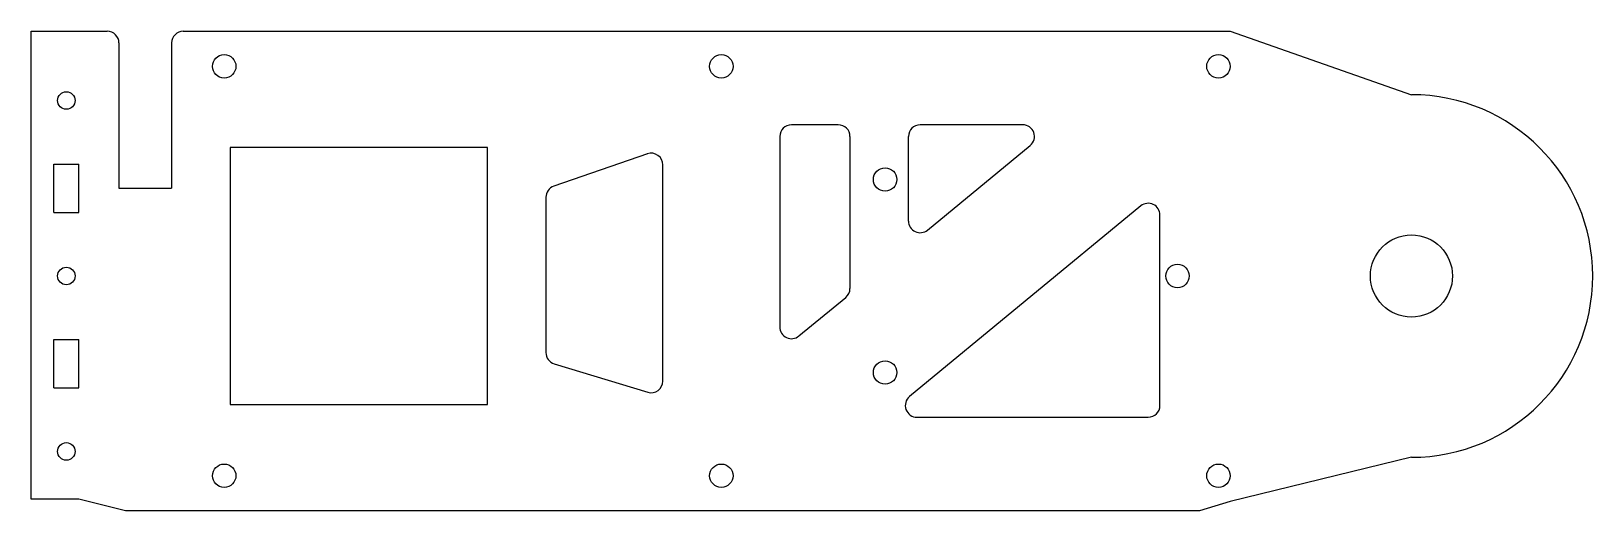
# Model space of a CAD drawing. Header units: millimetres. Extents: x -5 to 262, y -40 to 42.
import ezdxf

# ---------------------------------------------------------------- set-up
doc = ezdxf.new("R2010")
doc.units = ezdxf.units.MM

msp = doc.modelspace()

# ---------------------------------------------------------------- linework, layer by layer
at = {"color": 7, "linetype": 'Continuous', "lineweight": 25}
for p, q in [((-5.46, -38.3), (-5.46, 41.7)), ((-5.46, 41.7), (7.54, 41.7)), ((20.54, 41.7), (199.54, 41.7)), ((199.54, 41.7), (230.54, 30.85)), ((9.54, 39.7), (9.54, 14.85)), ((18.54, 39.7), (18.54, 14.85)), ((132.54, 25.7), (124.54, 25.7)), ((164.09, 25.7), (146.54, 25.7)), ((72.54, 21.85), (28.54, 21.85)), ((28.54, 21.85), (28.54, -22.15)), ((72.54, -22.15), (72.54, 21.85)), ((122.54, 23.7), (122.54, -8.87)), ((134.54, 23.7), (134.54, -2.28)), ((144.54, 9.25), (144.54, 23.7)), ((147.81, 7.71), (165.37, 22.16)), ((-1.61, 19), (2.69, 19)), ((-1.61, 10.7), (-1.61, 19)), ((2.69, 10.7), (2.69, 19)), ((99.89, 20.74), (83.89, 15.2)), ((102.54, -18.11), (102.54, 18.85)), ((9.54, 14.85), (18.54, 14.85)), ((-1.61, 10.7), (2.69, 10.7)), ((82.54, 13.31), (82.54, -13.25)), ((184.27, 11.82), (144.72, -20.75)), ((187.54, -22.3), (187.54, 10.28)), ((125.81, -10.41), (133.81, -3.82)), ((-1.61, -11), (2.69, -11)), ((-1.61, -19.3), (-1.61, -11)), ((2.69, -19.3), (2.69, -11)), ((83.96, -15.16), (99.96, -20.02)), ((-1.61, -19.3), (2.69, -19.3)), ((28.54, -22.15), (72.54, -22.15)), ((145.99, -24.3), (185.54, -24.3)), ((230.54, -31.15), (199.56, -38.71)), ((2.69, -38.3), (-5.46, -38.3)), ((10.66, -40.3), (2.69, -38.3)), ((199.56, -38.71), (194.32, -40.3)), ((194.32, -40.3), (10.66, -40.3))]:
    msp.add_line(p, q, dxfattribs=at)
for centre, radius in [((27.54, 35.7), 2), ((112.54, 35.7), 2), ((197.54, 35.7), 2), ((0.54, 29.85), 1.5), ((140.54, 16.35), 2), ((230.54, -0.15), 7.02), ((0.54, -0.15), 1.5), ((190.54, -0.15), 2), ((140.54, -16.65), 2), ((0.54, -30.15), 1.5), ((27.54, -34.3), 2), ((112.54, -34.3), 2), ((197.54, -34.3), 2)]:
    msp.add_circle(centre, radius, dxfattribs=at)
for centre, radius, start, end in [((7.54, 39.7), 2, 0, 90), ((20.54, 39.7), 2, 90, 180), ((230.54, -0.15), 31, 270, 90), ((124.54, 23.7), 2, 90, 180), ((132.54, 23.7), 2, 0, 90), ((146.54, 23.7), 2, 90, 180), ((164.09, 23.7), 2, 309.4725, 90), ((100.54, 18.85), 2, 0, 109.0984), ((84.54, 13.31), 2, 109.0984, 180), ((185.54, 10.28), 2, 0, 129.4725), ((146.54, 9.25), 2, 180, 309.4725), ((132.54, -2.28), 2, 309.4725, 0), ((124.54, -8.87), 2, 180, 309.4725), ((84.54, -13.25), 2, 180, 253.1038), ((100.54, -18.11), 2, 253.1038, 0), ((145.99, -22.3), 2, 129.4725, 270), ((185.54, -22.3), 2, 270, 0)]:
    msp.add_arc(centre, radius, start, end, dxfattribs=at)

doc.saveas('drawing.dxf')
